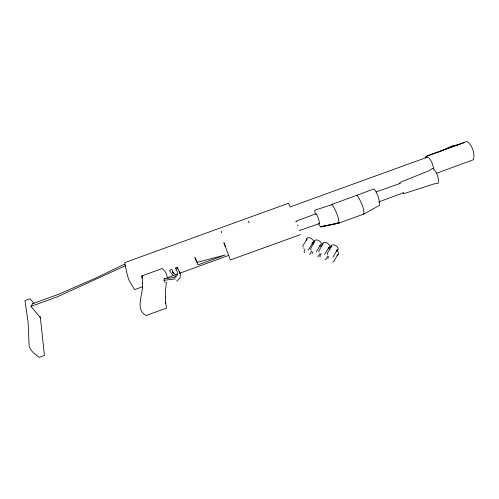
<?xml version="1.0" encoding="UTF-8"?>
<svg xmlns="http://www.w3.org/2000/svg" width="499" height="499" viewBox="0 0 499 499"><rect width="100%" height="100%" fill="white"/><g stroke="black" fill="none" stroke-linecap="round" stroke-linejoin="round"><path stroke-width="0.75" d="M166.379 282.234L165.475 291.167L165.362 297.891L165.356 297.086L165.737 303.772L165.493 302.113L166.61 308.02L146.107 315.505C134.019 308.956 144.23 292.713 142.433 282.359L142.433 283.195L142.252 278.847M164.626 278.729L174.787 277.463L177.189 275.23L177.394 271.98L175.411 267.919L177.164 267.277L180.364 273.758L180.108 277.931L176.609 281.205M165.244 282.602L164.015 280.295L164.271 278.168L164.508 278.604M399.637 183.264L400.098 182.385L428.947 170.77L432.49 168.437L433.176 168.568C436.856 172.167 439.176 178.131 438.134 183.233L433.444 184.05L403.947 193.637L402.961 192.963M426.134 157.378L427.138 155.888L466.559 141.597L467.532 141.735C472.366 145.901 475.304 153.567 473.333 159.767L436.157 173.415M331.704 204.852L331.891 204.428L374.063 188.934C377.668 193.419 379.633 199.606 379.508 205.345L364.002 213.99L339.052 223.065L320.788 226.689L339.052 223.065C338.615 216.554 335.577 210.135 332.265 204.546L314.788 210.179L314.994 213.023M312.174 253.523L313.091 251.858M337.754 254.521L333.862 261.532L332.858 261.944M327.774 255.993L325.99 259.156L325.011 259.567M328.679 256.536L327.762 258.719M321.2 253.554L319.928 255.856L320.165 256.929M319.996 253.66L317.813 257.085M311.794 251.203L309.605 254.602M356.486 195.858L357.203 195.496C360.777 200.872 364.052 207.49 364.002 213.99L363.484 213.971M304.908 249.406L304.034 251.565M39.982 316.441L40.469 317.851L30.95 306.386L32.803 303.635L58.72 294.235L96.669 277.656L124.75 264.108M320.165 245.128L320.564 244.834L316.179 252.064M328.498 247.579L328.91 247.286L324.543 254.565M332.995 257.097L337.343 249.762L336.332 250.199M438.746 152.052L452.181 145.87L458.7 144.666M125.449 265.711L57.198 296.868L30.95 306.386M295.863 221.307L315.986 213.74M378.747 201.97L403.622 192.676M464.001 142.702L425.622 156.611L425.659 158.033M289.819 207.035L427.537 157.11L428.267 157.272C431.616 160.167 432.851 164.795 433.718 168.98M175.997 269.092L177.75 268.456L177.164 267.277M173.664 275.429L167.14 277.806L167.059 276.278A25.012 13.791 11.2 0 0 163.766 269.99L162.262 268.499L142.053 275.853L142.078 276.745A23.921 15.307 -14.5 0 0 142.371 278.492A23.048 14.739 -14.5 0 1 142.059 275.853A23.222 14.434 -6.7 0 0 142.327 278.411M175.118 274.899L177.295 274.107M179.472 273.315L228.798 255.357M142.358 286.825L134.605 289.645L129.135 280.544L127.495 275.729L124.987 264.383L124.95 262.53L288.509 203.261L289.956 206.081M376.084 191.934L400.423 183.345M299.911 230.376L319.441 223.527M311.881 243.007L312.823 242.564L308.812 249.456L307.871 249.887M312.193 243.369L313.285 242.851L313.759 241.94C313.646 238.959 307.902 235.678 306.33 239.077L306.636 240.35M319.903 245.639L321.025 245.128L321.506 244.211C321.418 241.192 315.63 237.936 314.027 241.329L314.052 241.934M328.223 248.084L329.371 247.579L329.864 246.656C329.802 243.599 323.957 240.375 322.323 243.755L322.597 245.034M336.638 250.56L337.811 250.061L338.316 249.132C338.285 246.038 332.378 242.832 330.712 246.213L330.968 247.492M337.05 255.301L338.216 254.814L338.721 253.311L337.998 251.951L336.488 250.66M338.634 223.003L320.626 227.07L318.537 223.627M164.015 280.295L175.423 278.879M300.442 234.63L230.326 259.96L223.914 242.62L225.429 246.737M337.511 222.903L339.052 223.065L337.586 222.81M176.078 276.883L172.997 275.273L170.889 272.822M319.903 245.552L321.649 246.656M175.767 275.068L172.729 272.18M312.599 243.631L313.422 244.229M328.61 248.34L330.12 249.625M303.479 247.86L304.078 248.44M33.907 303.373L30.127 298.764L24.95 300.635L28.081 321.88L29.167 346.412L30.77 349.531L32.99 352.419L39.134 357.403L44.448 355.463L40.319 317.189M304.271 252.132L304.702 252.725M310.758 249.562L311.189 250.167M170.608 272.254L169.566 270.227L171.775 269.423L172.81 271.45M172.454 271.662L173.141 273.015M179.203 271.419L180.364 273.758M194.853 257.858L198.034 264.85L225.118 254.989L197.273 262.355L194.984 257.415M319.073 252.051L318.83 250.953L323.021 243.562L322.834 244.504M248.377 221.151L249.051 222.897M327.481 254.559L327.25 253.467L331.43 246.019L331.217 246.961M221.119 231.031L221.737 232.802M173.247 273.153L172.91 272.036M302.806 246.681L302.955 245.751L307.004 238.878L306.848 239.819M310.521 248.989L314.713 241.129L314.538 242.077M32.803 303.642A8.233 2.483 69.2 0 1 33.102 303.617M319.21 223.34A5.196 0.605 70.2 0 0 319.291 221.656A5.196 0.605 70.2 0 0 317.414 216.21L316.952 215.188A5.196 0.605 70.2 0 0 315.892 214.395M296.044 221.481A4.953 0.424 70.1 0 1 296.325 221.968M297.566 224.843A4.953 0.424 70.1 0 1 298.015 226.059M299.213 230.064A4.953 0.424 70.1 0 1 299.257 230.501"/></g></svg>
